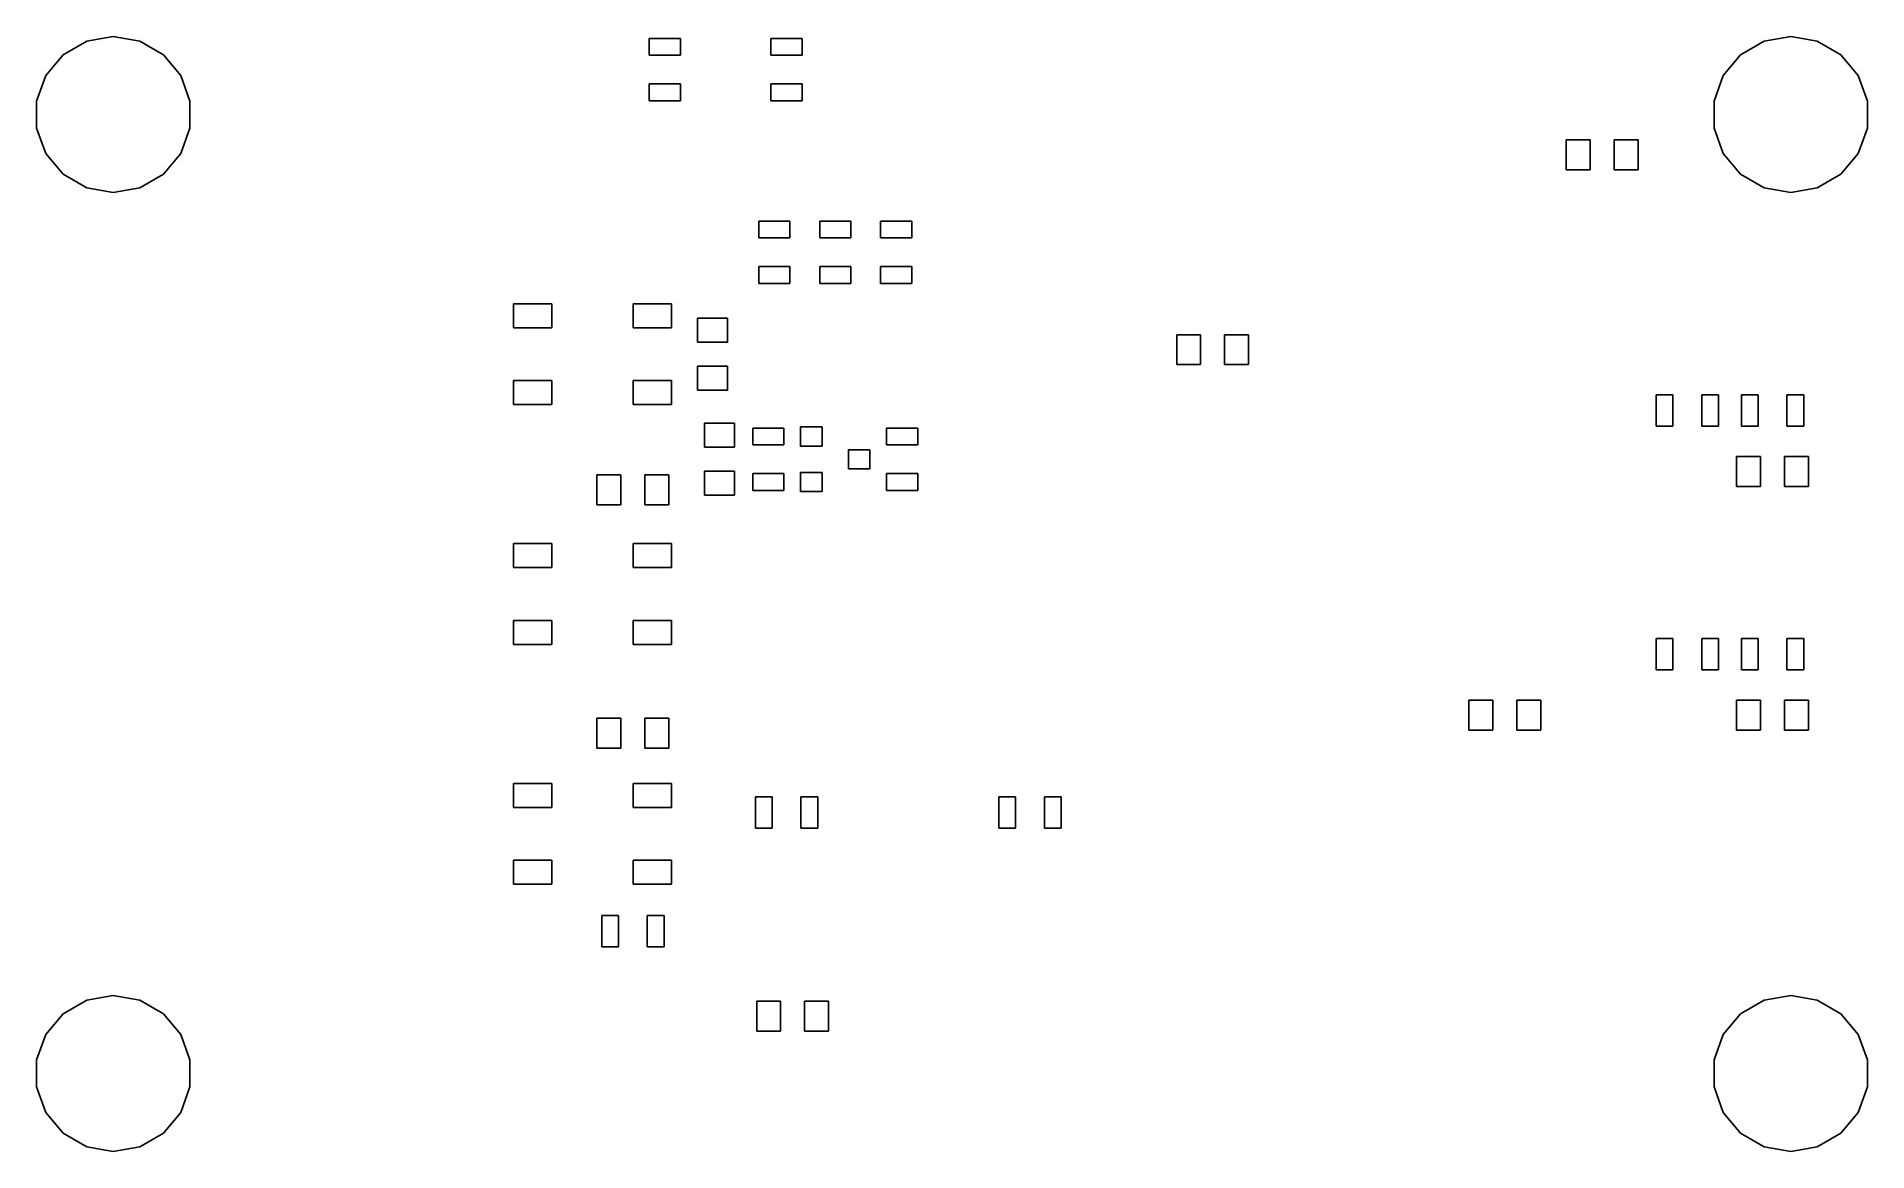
# Model space of a CAD drawing. Extents: x 101.8 to 178.2, y -148.2 to -101.8.
import ezdxf

# ---------------------------------------------------------------- set-up
doc = ezdxf.new("R2010")
doc.units = 0
doc.header["$MEASUREMENT"] = 0
doc.layers.add('BLACK', color=7, linetype='CONTINUOUS')

msp = doc.modelspace()

# ---------------------------------------------------------------- linework, layer by layer
at = {"layer": 'BLACK', "linetype": 'CONTINUOUS'}
for p, q in [((102.911, -102.511), (103.889, -101.947)), ((103.889, -101.947), (105, -101.751)), ((105, -101.751), (106.111, -101.947)), ((106.111, -101.947), (107.089, -102.511)), ((127.366, -102.524), (127.366, -101.824)), ((127.366, -101.824), (128.666, -101.824)), ((128.666, -101.824), (128.666, -102.524)), ((132.446, -102.524), (132.446, -101.824)), ((132.446, -101.824), (133.746, -101.824)), ((133.746, -101.824), (133.746, -102.524)), ((172.911, -102.511), (173.889, -101.947)), ((173.889, -101.947), (175, -101.751)), ((175, -101.751), (176.111, -101.947)), ((176.111, -101.947), (177.089, -102.511)), ((102.186, -103.375), (102.911, -102.511)), ((107.089, -102.511), (107.814, -103.375)), ((128.666, -102.524), (127.366, -102.524)), ((133.746, -102.524), (132.446, -102.524)), ((172.186, -103.375), (172.911, -102.511)), ((177.089, -102.511), (177.814, -103.375)), ((101.8, -104.436), (102.186, -103.375)), ((107.814, -103.375), (108.2, -104.436)), ((127.366, -104.424), (127.366, -103.724)), ((127.366, -103.724), (128.666, -103.724)), ((128.666, -103.724), (128.666, -104.424)), ((132.446, -104.424), (132.446, -103.724)), ((132.446, -103.724), (133.746, -103.724)), ((133.746, -103.724), (133.746, -104.424)), ((171.8, -104.436), (172.186, -103.375)), ((177.814, -103.375), (178.2, -104.436)), ((101.8, -105.564), (101.8, -104.436)), ((108.2, -104.436), (108.2, -105.564)), ((128.666, -104.424), (127.366, -104.424)), ((133.746, -104.424), (132.446, -104.424)), ((171.8, -105.564), (171.8, -104.436)), ((178.2, -104.436), (178.2, -105.564)), ((102.186, -106.625), (101.8, -105.564)), ((108.2, -105.564), (107.814, -106.625)), ((165.632, -107.305), (165.632, -106.055)), ((165.632, -106.055), (166.632, -106.055)), ((166.632, -106.055), (166.632, -107.305)), ((167.632, -107.305), (167.632, -106.055)), ((167.632, -106.055), (168.632, -106.055)), ((168.632, -106.055), (168.632, -107.305)), ((172.186, -106.625), (171.8, -105.564)), ((178.2, -105.564), (177.814, -106.625)), ((102.911, -107.489), (102.186, -106.625)), ((107.814, -106.625), (107.089, -107.489)), ((172.911, -107.489), (172.186, -106.625)), ((177.814, -106.625), (177.089, -107.489)), ((103.889, -108.053), (102.911, -107.489)), ((107.089, -107.489), (106.111, -108.053)), ((166.632, -107.305), (165.632, -107.305)), ((168.632, -107.305), (167.632, -107.305)), ((173.889, -108.053), (172.911, -107.489)), ((177.089, -107.489), (176.111, -108.053)), ((105, -108.249), (103.889, -108.053)), ((106.111, -108.053), (105, -108.249)), ((175, -108.249), (173.889, -108.053)), ((176.111, -108.053), (175, -108.249)), ((131.938, -110.144), (131.938, -109.444)), ((131.938, -109.444), (133.238, -109.444)), ((133.238, -109.444), (133.238, -110.144)), ((134.478, -110.144), (134.478, -109.444)), ((134.478, -109.444), (135.778, -109.444)), ((135.778, -109.444), (135.778, -110.144)), ((137.018, -110.144), (137.018, -109.444)), ((137.018, -109.444), (138.318, -109.444)), ((138.318, -109.444), (138.318, -110.144)), ((133.238, -110.144), (131.938, -110.144)), ((135.778, -110.144), (134.478, -110.144)), ((138.318, -110.144), (137.018, -110.144)), ((131.938, -112.044), (131.938, -111.344)), ((131.938, -111.344), (133.238, -111.344)), ((133.238, -111.344), (133.238, -112.044)), ((134.478, -112.044), (134.478, -111.344)), ((134.478, -111.344), (135.778, -111.344)), ((135.778, -111.344), (135.778, -112.044)), ((137.018, -112.044), (137.018, -111.344)), ((137.018, -111.344), (138.318, -111.344)), ((138.318, -111.344), (138.318, -112.044)), ((133.238, -112.044), (131.938, -112.044)), ((135.778, -112.044), (134.478, -112.044)), ((138.318, -112.044), (137.018, -112.044)), ((121.7, -113.9), (121.7, -112.9)), ((121.7, -112.9), (123.3, -112.9)), ((123.3, -112.9), (123.3, -113.9)), ((126.7, -113.9), (126.7, -112.9)), ((126.7, -112.9), (128.3, -112.9)), ((128.3, -112.9), (128.3, -113.9)), ((129.375, -114.5), (129.375, -113.5)), ((129.375, -113.5), (130.625, -113.5)), ((130.625, -113.5), (130.625, -114.5)), ((123.3, -113.9), (121.7, -113.9)), ((128.3, -113.9), (126.7, -113.9)), ((130.625, -114.5), (129.375, -114.5)), ((149.376, -115.433), (149.376, -114.183)), ((149.376, -114.183), (150.376, -114.183)), ((150.376, -114.183), (150.376, -115.433)), ((151.376, -115.433), (151.376, -114.183)), ((151.376, -114.183), (152.376, -114.183)), ((152.376, -114.183), (152.376, -115.433)), ((121.7, -117.1), (121.7, -116.1)), ((121.7, -116.1), (123.3, -116.1)), ((123.3, -116.1), (123.3, -117.1)), ((126.7, -117.1), (126.7, -116.1)), ((126.7, -116.1), (128.3, -116.1)), ((128.3, -116.1), (128.3, -117.1)), ((129.375, -116.5), (129.375, -115.5)), ((129.375, -115.5), (130.625, -115.5)), ((130.625, -115.5), (130.625, -116.5)), ((150.376, -115.433), (149.376, -115.433)), ((152.376, -115.433), (151.376, -115.433)), ((130.625, -116.5), (129.375, -116.5)), ((169.388, -117.998), (169.388, -116.698)), ((169.388, -116.698), (170.088, -116.698)), ((170.088, -116.698), (170.088, -117.998)), ((171.288, -117.998), (171.288, -116.698)), ((171.288, -116.698), (171.988, -116.698)), ((171.988, -116.698), (171.988, -117.998)), ((172.944, -117.998), (172.944, -116.698)), ((172.944, -116.698), (173.644, -116.698)), ((173.644, -116.698), (173.644, -117.998)), ((174.844, -117.998), (174.844, -116.698)), ((174.844, -116.698), (175.544, -116.698)), ((175.544, -116.698), (175.544, -117.998)), ((123.3, -117.1), (121.7, -117.1)), ((128.3, -117.1), (126.7, -117.1)), ((129.677, -118.88), (129.677, -117.88)), ((129.677, -117.88), (130.927, -117.88)), ((130.927, -117.88), (130.927, -118.88)), ((131.684, -118.78), (131.684, -118.08)), ((131.684, -118.08), (132.984, -118.08)), ((132.984, -118.08), (132.984, -118.78)), ((133.678, -118.83), (133.678, -118.03)), ((133.678, -118.03), (134.578, -118.03)), ((134.578, -118.03), (134.578, -118.83)), ((137.272, -118.78), (137.272, -118.08)), ((137.272, -118.08), (138.572, -118.08)), ((138.572, -118.08), (138.572, -118.78)), ((170.088, -117.998), (169.388, -117.998)), ((171.988, -117.998), (171.288, -117.998)), ((173.644, -117.998), (172.944, -117.998)), ((175.544, -117.998), (174.844, -117.998)), ((130.927, -118.88), (129.677, -118.88)), ((132.984, -118.78), (131.684, -118.78)), ((134.578, -118.83), (133.678, -118.83)), ((135.678, -119.78), (135.678, -118.98)), ((135.678, -118.98), (136.578, -118.98)), ((136.578, -118.98), (136.578, -119.78)), ((138.572, -118.78), (137.272, -118.78)), ((129.677, -120.88), (129.677, -119.88)), ((129.677, -119.88), (130.927, -119.88)), ((130.927, -119.88), (130.927, -120.88)), ((133.678, -120.73), (133.678, -119.93)), ((133.678, -119.93), (134.578, -119.93)), ((134.578, -119.93), (134.578, -120.73)), ((136.578, -119.78), (135.678, -119.78)), ((172.744, -120.513), (172.744, -119.263)), ((172.744, -119.263), (173.744, -119.263)), ((173.744, -119.263), (173.744, -120.513)), ((174.744, -120.513), (174.744, -119.263)), ((174.744, -119.263), (175.744, -119.263)), ((175.744, -119.263), (175.744, -120.513)), ((125.185, -121.275), (125.185, -120.025)), ((125.185, -120.025), (126.185, -120.025)), ((126.185, -120.025), (126.185, -121.275)), ((127.185, -121.275), (127.185, -120.025)), ((127.185, -120.025), (128.185, -120.025)), ((128.185, -120.025), (128.185, -121.275)), ((131.684, -120.68), (131.684, -119.98)), ((131.684, -119.98), (132.984, -119.98)), ((132.984, -120.68), (131.684, -120.68)), ((132.984, -119.98), (132.984, -120.68)), ((137.272, -120.68), (137.272, -119.98)), ((137.272, -119.98), (138.572, -119.98)), ((138.572, -120.68), (137.272, -120.68)), ((138.572, -119.98), (138.572, -120.68)), ((173.744, -120.513), (172.744, -120.513)), ((175.744, -120.513), (174.744, -120.513)), ((126.185, -121.275), (125.185, -121.275)), ((128.185, -121.275), (127.185, -121.275)), ((130.927, -120.88), (129.677, -120.88)), ((134.578, -120.73), (133.678, -120.73)), ((121.7, -123.9), (121.7, -122.9)), ((121.7, -122.9), (123.3, -122.9)), ((123.3, -122.9), (123.3, -123.9)), ((126.7, -123.9), (126.7, -122.9)), ((126.7, -122.9), (128.3, -122.9)), ((128.3, -122.9), (128.3, -123.9)), ((123.3, -123.9), (121.7, -123.9)), ((128.3, -123.9), (126.7, -123.9)), ((121.7, -127.1), (121.7, -126.1)), ((121.7, -126.1), (123.3, -126.1)), ((123.3, -126.1), (123.3, -127.1)), ((126.7, -127.1), (126.7, -126.1)), ((126.7, -126.1), (128.3, -126.1)), ((128.3, -126.1), (128.3, -127.1)), ((123.3, -127.1), (121.7, -127.1)), ((128.3, -127.1), (126.7, -127.1)), ((169.388, -128.158), (169.388, -126.858)), ((169.388, -126.858), (170.088, -126.858)), ((170.088, -126.858), (170.088, -128.158)), ((171.288, -128.158), (171.288, -126.858)), ((171.288, -126.858), (171.988, -126.858)), ((171.988, -126.858), (171.988, -128.158)), ((172.944, -128.158), (172.944, -126.858)), ((172.944, -126.858), (173.644, -126.858)), ((173.644, -126.858), (173.644, -128.158)), ((174.844, -128.158), (174.844, -126.858)), ((174.844, -126.858), (175.544, -126.858)), ((175.544, -126.858), (175.544, -128.158)), ((170.088, -128.158), (169.388, -128.158)), ((171.988, -128.158), (171.288, -128.158)), ((173.644, -128.158), (172.944, -128.158)), ((175.544, -128.158), (174.844, -128.158)), ((161.568, -130.673), (161.568, -129.423)), ((161.568, -129.423), (162.568, -129.423)), ((162.568, -129.423), (162.568, -130.673)), ((163.568, -130.673), (163.568, -129.423)), ((163.568, -129.423), (164.568, -129.423)), ((164.568, -129.423), (164.568, -130.673)), ((172.744, -130.673), (172.744, -129.423)), ((172.744, -129.423), (173.744, -129.423)), ((173.744, -129.423), (173.744, -130.673)), ((174.744, -130.673), (174.744, -129.423)), ((174.744, -129.423), (175.744, -129.423)), ((175.744, -129.423), (175.744, -130.673)), ((125.185, -131.435), (125.185, -130.185)), ((125.185, -130.185), (126.185, -130.185)), ((126.185, -130.185), (126.185, -131.435)), ((127.185, -131.435), (127.185, -130.185)), ((127.185, -130.185), (128.185, -130.185)), ((128.185, -130.185), (128.185, -131.435)), ((162.568, -130.673), (161.568, -130.673)), ((164.568, -130.673), (163.568, -130.673)), ((173.744, -130.673), (172.744, -130.673)), ((175.744, -130.673), (174.744, -130.673)), ((126.185, -131.435), (125.185, -131.435)), ((128.185, -131.435), (127.185, -131.435)), ((121.7, -133.9), (121.7, -132.9)), ((121.7, -132.9), (123.3, -132.9)), ((123.3, -132.9), (123.3, -133.9)), ((126.7, -133.9), (126.7, -132.9)), ((126.7, -132.9), (128.3, -132.9)), ((128.3, -132.9), (128.3, -133.9)), ((131.796, -134.762), (131.796, -133.462)), ((131.796, -133.462), (132.496, -133.462)), ((132.496, -133.462), (132.496, -134.762)), ((133.696, -134.762), (133.696, -133.462)), ((133.696, -133.462), (134.396, -133.462)), ((134.396, -133.462), (134.396, -134.762)), ((141.956, -134.762), (141.956, -133.462)), ((141.956, -133.462), (142.656, -133.462)), ((142.656, -133.462), (142.656, -134.762)), ((143.856, -134.762), (143.856, -133.462)), ((143.856, -133.462), (144.556, -133.462)), ((144.556, -133.462), (144.556, -134.762)), ((123.3, -133.9), (121.7, -133.9)), ((128.3, -133.9), (126.7, -133.9)), ((132.496, -134.762), (131.796, -134.762)), ((134.396, -134.762), (133.696, -134.762)), ((142.656, -134.762), (141.956, -134.762)), ((144.556, -134.762), (143.856, -134.762)), ((121.7, -137.1), (121.7, -136.1)), ((121.7, -136.1), (123.3, -136.1)), ((123.3, -136.1), (123.3, -137.1)), ((126.7, -137.1), (126.7, -136.1)), ((126.7, -136.1), (128.3, -136.1)), ((128.3, -136.1), (128.3, -137.1)), ((123.3, -137.1), (121.7, -137.1)), ((128.3, -137.1), (126.7, -137.1)), ((125.385, -139.715), (125.385, -138.415)), ((125.385, -138.415), (126.085, -138.415)), ((126.085, -138.415), (126.085, -139.715)), ((127.285, -139.715), (127.285, -138.415)), ((127.285, -138.415), (127.985, -138.415)), ((127.985, -138.415), (127.985, -139.715)), ((126.085, -139.715), (125.385, -139.715)), ((127.985, -139.715), (127.285, -139.715)), ((102.911, -142.511), (103.889, -141.947)), ((103.889, -141.947), (105, -141.751)), ((105, -141.751), (106.111, -141.947)), ((106.111, -141.947), (107.089, -142.511)), ((131.85, -143.232), (131.85, -141.982)), ((131.85, -141.982), (132.85, -141.982)), ((132.85, -141.982), (132.85, -143.232)), ((133.85, -143.232), (133.85, -141.982)), ((133.85, -141.982), (134.85, -141.982)), ((134.85, -141.982), (134.85, -143.232)), ((172.911, -142.511), (173.889, -141.947)), ((173.889, -141.947), (175, -141.751)), ((175, -141.751), (176.111, -141.947)), ((176.111, -141.947), (177.089, -142.511)), ((102.186, -143.375), (102.911, -142.511)), ((107.089, -142.511), (107.814, -143.375)), ((172.186, -143.375), (172.911, -142.511)), ((177.089, -142.511), (177.814, -143.375)), ((101.8, -144.436), (102.186, -143.375)), ((107.814, -143.375), (108.2, -144.436)), ((132.85, -143.232), (131.85, -143.232)), ((134.85, -143.232), (133.85, -143.232)), ((171.8, -144.436), (172.186, -143.375)), ((177.814, -143.375), (178.2, -144.436)), ((101.8, -145.564), (101.8, -144.436)), ((108.2, -144.436), (108.2, -145.564)), ((171.8, -145.564), (171.8, -144.436)), ((178.2, -144.436), (178.2, -145.564)), ((102.186, -146.625), (101.8, -145.564)), ((108.2, -145.564), (107.814, -146.625)), ((172.186, -146.625), (171.8, -145.564)), ((178.2, -145.564), (177.814, -146.625)), ((102.911, -147.489), (102.186, -146.625)), ((107.814, -146.625), (107.089, -147.489)), ((172.911, -147.489), (172.186, -146.625)), ((177.814, -146.625), (177.089, -147.489)), ((103.889, -148.053), (102.911, -147.489)), ((105, -148.249), (103.889, -148.053)), ((106.111, -148.053), (105, -148.249)), ((107.089, -147.489), (106.111, -148.053)), ((173.889, -148.053), (172.911, -147.489)), ((175, -148.249), (173.889, -148.053)), ((176.111, -148.053), (175, -148.249)), ((177.089, -147.489), (176.111, -148.053))]:
    msp.add_line(p, q, dxfattribs=at)

doc.saveas('drawing.dxf')
